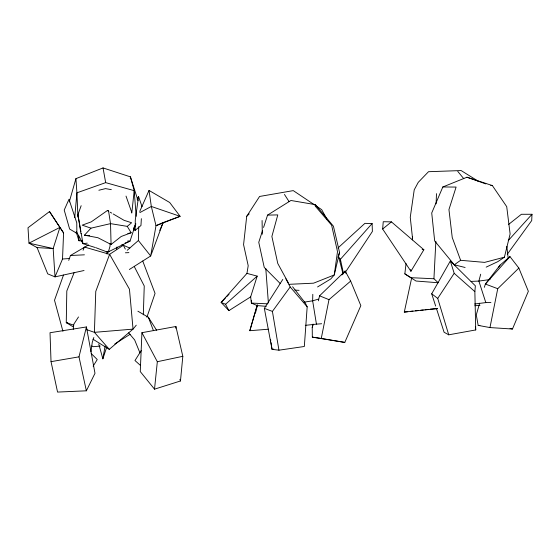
<?xml version="1.0" encoding="UTF-8"?>
<svg xmlns="http://www.w3.org/2000/svg" width="560" height="560" viewBox="0 0 560 560"><rect width="100%" height="100%" fill="white"/><g stroke="black" fill="none" stroke-linecap="round" stroke-linejoin="round"><path stroke-width="0.84" d="M263.564 227.465L267.561 215.103L290.92 200.48L315.364 204.645L315.35 206.241L331.618 225.19L337.505 251.601L334.25 274.96L330.771 278.943L317.562 286.958M134.344 226.625L133.924 230.006L135.191 230.328L135.282 220.059L138.558 196.532L142.044 206.703M106.988 254.023L107.037 251.426M312.802 294.322L312.641 300.811L316.435 324.142L321.629 323.743M129.36 269.493L150.689 255.983L138.383 240.513L138.719 226.765M110.117 243.649L110.04 246.197L108.584 251.167L107.66 252.21L96.082 247.772M143.318 314.832L144.249 285.978L134.386 266.763M436.107 203.84L436.485 193.648M37.072 247.583L47.719 273.854L55.013 276.878L62.524 259L63.581 232.939L49.518 211.561L28 227.759L28.973 243.159L37.072 247.583L53.165 248.556L59.906 227.409L49.518 211.561M412.454 236.439L412.314 239.89L412.615 239.141L410.256 217.287L414.225 189.84L418.257 182.343L428.519 171.703L461.118 170.555L478.002 181.069M141.925 332.689L140.259 371.567L154.518 389.172L180.467 380.975L182.819 356.314L175.903 326.501L141.925 332.689L157.325 361.718L154.518 389.172M508.578 224.441L521.402 214.284L532 214.277L531.706 220.57L507.311 254.205M130.333 178.577L130.417 176.855L103.04 167.923L75.922 178.647L69.258 201.95M406.049 263.627L404.838 273.847L416.017 281.029L438.221 282.751L433.93 278.747L435.862 241.234M141.358 218.673L140.959 225.512L135.191 230.328M175.791 328.202L175.903 326.501M292.607 286.734L305.354 303.058L307.174 306.845L304.332 346.486L278.95 350.189L272.048 349.356L264.355 308.371L282.793 279.426M382.648 229.012L383.25 221.718L391.419 221.872L423.857 249.746L410.921 271.257L382.648 229.012L391.419 221.872M74.725 217.623L76.916 192.822L75.922 178.647M436.45 308.525L444.094 332.255L448.728 334.817L475.734 329.938L474.859 291.627L475.363 285.824L450.31 261.016L431.711 293.797L435.659 306.075M131.789 213.066L134.204 190.666L130.417 176.855L138.019 200.613M327.117 219.527L321.692 209.657L293.258 190.617L259.581 196.462L246.708 216.314L243.572 244.643L248.199 265.706L246.96 273.385L221.13 302.414L228.914 310.618L250.649 296.884L257.187 276.122L246.96 273.385M73.234 329.392L73.829 324.198L78.498 316.953M90.951 351.764L92.26 342.398L93.828 337.484M116.571 249.557L116.998 246.988M98.742 343.98L102.879 358.855L105.077 346.031M312.998 324.17L312.228 327.509L312.326 337.134L321.265 338.443L328.986 299.649L350.658 281.092L345.17 271.04L319.557 295.827L318.402 300.825M479.633 303.191L476.28 314.93L478.177 325.388L489.965 327.572L497.735 288.701L518.854 268.072L509.971 256.606L500.052 265.146L485.387 284.053L484.316 287.343M437.591 308.581L404.299 312.074L411.649 278.054M315.364 204.645L333.417 226.205L339.542 252.413L334.25 274.96L313.558 283.178L289.149 284.319M486.185 267.134L497.819 261.632L504.406 257.201L510.118 233.968L506.716 206.654L492.352 185.563L466.984 177.219L442.827 186.97L431.725 212.975L434.672 240.954L454.279 264.789L465.108 267.484M255.486 312.984L256.102 310.492M256.515 308.833L257.334 305.508M86.366 390.81L78.988 356.846L86.429 326.949L50.022 332.731L51.03 361.655L57.561 392.077L86.366 390.81L94.99 373.303L86.429 326.949M480.697 274.204L478.877 281.078L485.814 302.603L490.917 302.428M257.348 304.717L249.823 330.708L268.485 329.21M312.228 327.509L313.187 324.184M266.252 306.341L257.138 305.571L249.823 330.708L250.712 329.735M262.493 230.762L258.762 242.298L264.243 267.435L280.189 283.5M102.879 358.855L106.645 347.27M135.646 224.007L130.039 241.108L107.66 252.21L109.074 251.202M337.897 257.39L339.542 252.413M146.888 317.247L155.05 293.391L142.737 261.016M63.504 275.03L54.509 300.244L62.93 331.282M68.726 260.386L70.469 255.507L88.487 244.895M81.004 233.765L77.938 214.634L81.151 205.709M163.128 222.565L150.689 255.983L156.002 225.694L151.326 206.458L149.03 190.428L169.701 202.503L180.11 216.328L156.002 225.694L163.128 222.565L159.761 230.412M74.151 272.601L66.808 290.976L66.262 322.595L72.94 326.746M83.09 250.229L84.371 247.037L109.613 254.324L129.458 289.212L133.042 329.119L109.277 349.342L92.96 339.199M489.965 327.572L512.47 329.021L528.353 291.291L518.854 268.072M312.326 337.134L344.792 342.412L360.836 305.641L350.658 281.092M139.748 211.456L149.03 190.428M133.609 228.599L135.863 223.874M137.088 199.164L138.558 196.532M93.142 366.17L97.251 359.541L91.182 353.507M141.4 350.364L134.974 360.528L140.623 365.596M498.624 267.337L500.052 265.146M448.728 334.817L437.731 298.403L454.188 273.315L450.31 261.016M345.037 272.783L372.386 231.462L372.113 223.538L364.91 223.356L337.883 248.059M278.95 350.189L272.405 311.409L290.185 286.951L285.824 278.761M136.269 325.164L133.042 329.119L94.402 332.339L86.366 329.56M341.894 274.96L345.17 271.04L346.094 273.49M372.113 223.538L340.403 259.308L340.522 260.995M509.971 256.606L485.387 284.053L497.735 288.701M508.242 240.583L532 214.277M127.253 226.366L131.159 232.764L121.184 236.488L111.076 244.475L97.888 237.72L84.455 235.186L90.972 228.165L110.523 223.636L127.253 226.366L131.614 222.761L124.019 220.304L113.148 213.948M225.386 298.032L221.13 302.414L225.561 304.269L228.914 310.618M226.597 296.786L229.026 294.28M246.708 216.314L249.214 213.885M225.561 304.269L257.187 276.122M127.211 250.292L138.383 240.513M454.279 264.789L460.614 260.302L484.61 262.381L504.406 257.201M111.076 244.475L110.523 223.636L108.514 210.672L107.352 210.553L91.252 221.865L82.215 225.155L90.972 228.165M114.779 343.98L130.158 334.264M139.825 212.604L151.326 206.458L180.11 216.328L163.94 222.271M125.167 242.97L130.039 241.108L127.764 240.947M136.157 216.314L134.204 190.666L105.672 182.63L76.916 192.822L77.945 217.217M318.507 299.117L312.641 300.811L304.178 302.155M98.868 190.253L105.532 188.608L111.335 189.658M127.82 233.555L131.159 232.764M84.049 270.515L55.013 276.878L53.165 248.556L28.973 243.159L59.906 227.409L63.581 232.939M157.325 361.718L182.819 356.314M51.03 361.655L78.988 356.846M273.728 349.111L272.048 349.356L271.026 342.65M490.07 279.524L478.877 281.078L471.093 281.4M87.234 243.152L82.999 243.684L76.293 231.434M474.621 303.996L485.814 302.603M404.299 312.074L407.75 311.689M410.34 311.395L412.93 311.108M415.52 310.821L418.11 310.527M420.7 310.24L423.29 309.946M425.019 309.757L428.47 309.372M430.199 309.176L437.073 308.567M305.291 325.346L316.435 324.142M100.275 346.073L93.324 346.696L91.777 345.947M479.955 305.333L474.81 305.746M62.524 259L69.475 258.517M70.469 255.507L84.42 254.821M125.398 252.798L128.884 252.623M267.561 215.103L277.788 214.907L271.88 236.467L277.781 263.487L288.337 282.828M442.827 186.97L456.099 187.068L448.945 209.566L452.242 237.531L460.614 260.302M433.93 278.747L410.858 277.683L404.838 273.847M267.61 303.828L251.412 303.079L250.649 296.884M294.819 290.122L299.061 290.339M82.334 240.933L78.939 240.744L76.363 232.624M478.177 325.388L479.871 325.493M84.455 235.186L86.177 235.354M87.899 235.522L89.621 235.69M490.714 185.311L492.352 185.563M321.265 338.443L344.792 342.412M422.17 249.382L423.857 249.746M510.048 328.44L512.47 329.021M95.263 247.513L82.999 243.684L81.214 233.429M67.893 323.155L66.262 322.595L73.5 325.101M466.984 177.219L485.807 183.897M264.355 308.371L272.405 311.409M319.557 295.827L328.986 299.649M76.013 232.96L76.86 233.31L76.769 222.845L68.999 199.29L64.211 210.063L69.629 229.047L76.86 233.31M121.849 244.643L129.801 248.038M257.138 305.571L251.412 303.079L251.335 300.615M137.893 311.206L148.365 317.261L156.597 330.225M107.352 210.553L108.801 211.4M110.25 212.247L111.699 213.101M431.711 293.797L437.731 298.403M454.188 273.315L474.859 291.627M109.277 349.342L94.402 332.339L95.767 291.417L109.613 254.324L123.34 245.245L125.314 249.088M290.185 286.951L307.174 306.845M128.674 332.843L134.645 339.927L139.923 352.807M457.779 171.409L463.785 178.689M339.514 257.936L340.403 259.308L343.504 273.707M284.452 194.425L289.086 201.635M148.365 317.261L153.461 330.68M126.014 196.091L131.684 212.219M179.907 379.344L180.467 380.975M338.59 256.557L343.035 273.987M78.463 238.238L78.939 240.744L78.715 235.515M103.04 167.923L105.672 182.63M77.938 214.634L80.913 231.721M270.515 339.304L270.767 340.977M410.676 269.556L410.921 271.257M506.828 246.351L508.193 258.328M475.363 326.606L475.734 329.938M265.776 268.394L268.394 303.002M262.087 220.521L262.304 234.199"/></g></svg>
